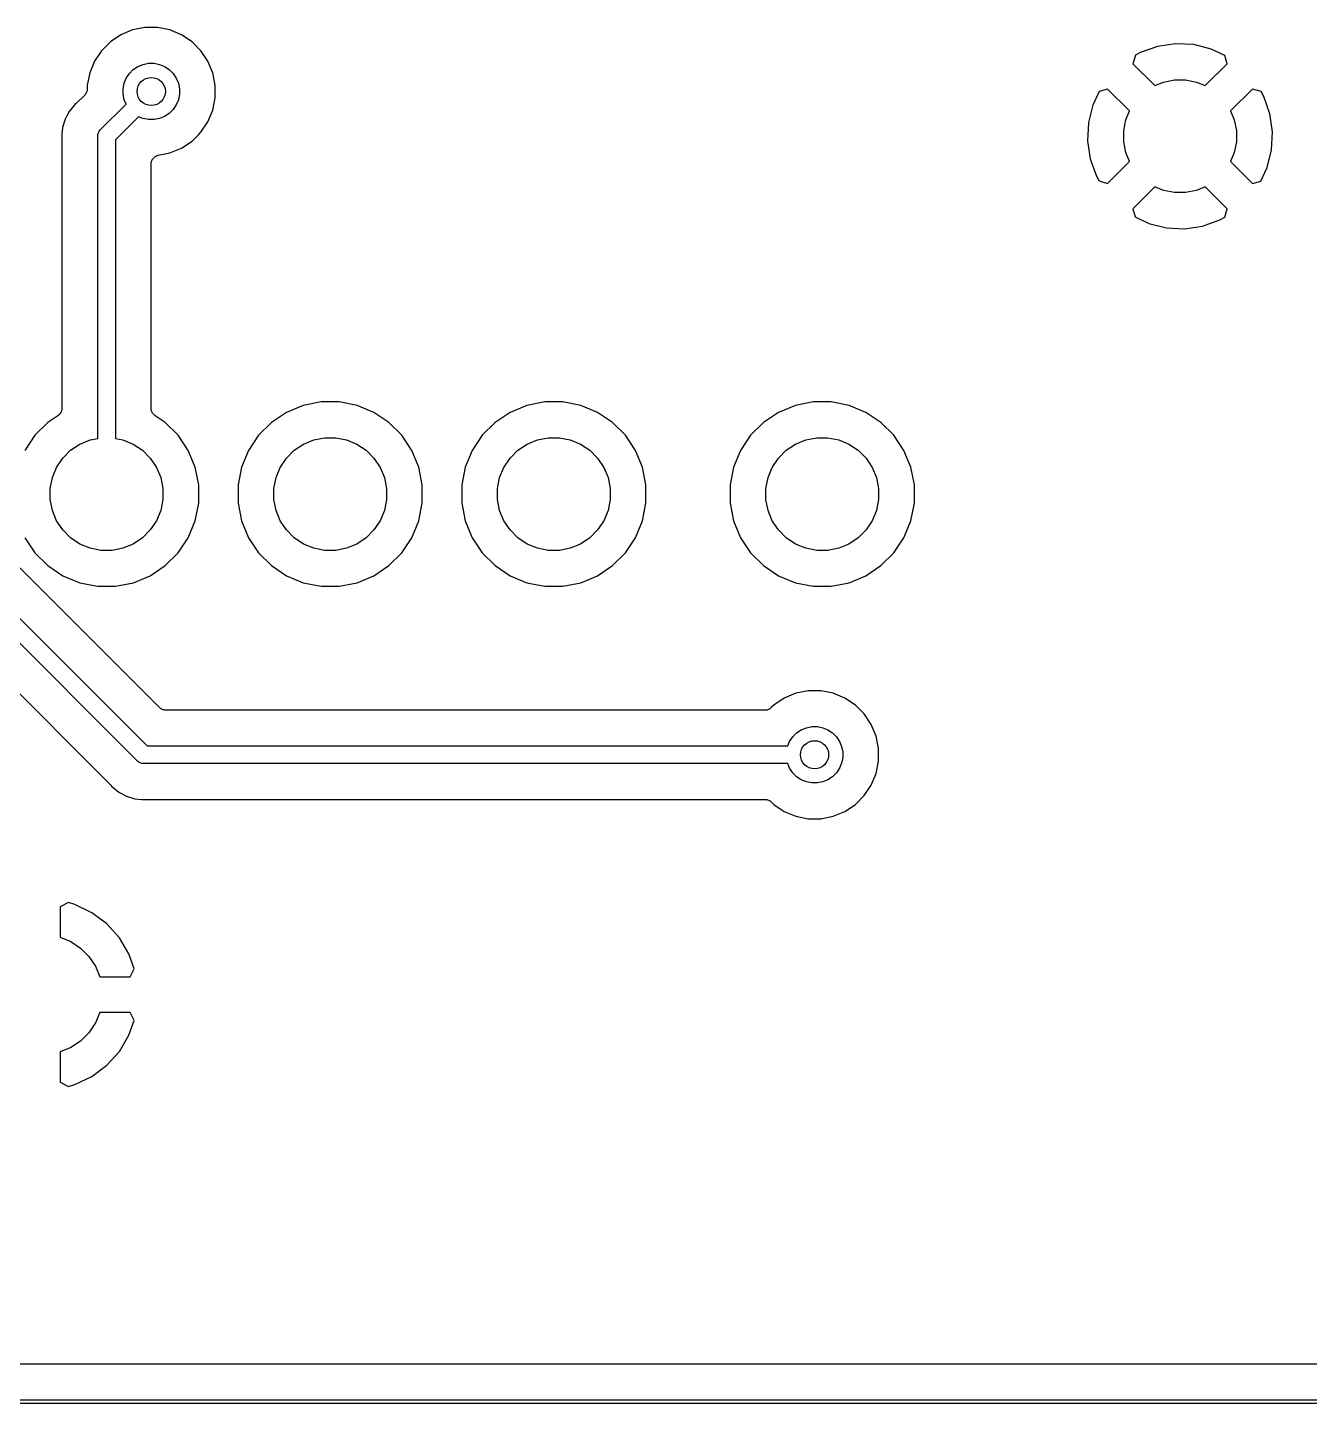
# Model space of a CAD drawing. Extents: x 20 to 116, y -135 to -20.
# Drawn here: x 81.12 to 99.32, y -135.03 to -115.49 of the extents above; entities that cross this region are included whole.
import ezdxf

# ---------------------------------------------------------------- set-up
doc = ezdxf.new("R2010")
doc.units = 0
doc.layers.add('BLACK', color=7, linetype='CONTINUOUS')

msp = doc.modelspace()

# ---------------------------------------------------------------- linework, layer by layer
at = {"layer": 'BLACK', "linetype": 'Continuous'}
for p, q in [((82.4499, -115.595), (82.3012, -115.695)), ((82.6151, -115.527), (82.4499, -115.595)), ((82.7906, -115.492), (82.6151, -115.527)), ((82.9694, -115.492), (82.7906, -115.492)), ((83.1449, -115.527), (82.9694, -115.492)), ((83.3101, -115.595), (83.1449, -115.527)), ((83.4588, -115.695), (83.3101, -115.595)), ((82.1747, -115.821), (82.0753, -115.97)), ((82.3012, -115.695), (82.1747, -115.821)), ((83.5853, -115.821), (83.4588, -115.695)), ((83.6847, -115.97), (83.5853, -115.821)), ((97.1659, -115.76), (96.9203, -115.848)), ((97.4207, -115.722), (97.1659, -115.76)), ((97.6781, -115.735), (97.4207, -115.722)), ((97.928, -115.798), (97.6781, -115.735)), ((98.1207, -115.889), (97.928, -115.798)), ((82.0753, -115.97), (82.0069, -116.135)), ((82.6905, -116.046), (82.7633, -116.015)), ((82.7633, -116.015), (82.8406, -116)), ((82.8406, -116), (82.9194, -116)), ((82.9194, -116), (82.9967, -116.015)), ((82.9967, -116.015), (83.0695, -116.046)), ((83.7348, -116.091), (83.6847, -115.97)), ((96.8503, -115.885), (96.815, -116.006)), ((96.815, -116.006), (97.1267, -116.317)), ((96.9203, -115.848), (96.8503, -115.885)), ((97.8433, -116.317), (98.155, -116.006)), ((98.155, -116.006), (98.1207, -115.889)), ((82.0069, -116.135), (81.972, -116.311)), ((82.4954, -116.283), (82.5255, -116.211)), ((82.5255, -116.211), (82.5693, -116.145)), ((82.5693, -116.145), (82.625, -116.089)), ((82.625, -116.089), (82.6905, -116.046)), ((83.0695, -116.046), (83.135, -116.089)), ((83.135, -116.089), (83.1907, -116.145)), ((83.1907, -116.145), (83.2345, -116.211)), ((83.2345, -116.211), (83.2646, -116.283)), ((83.7531, -116.135), (83.7348, -116.091)), ((83.788, -116.311), (83.7531, -116.135)), ((81.9617, -116.41), (81.9561, -116.421)), ((81.9619, -116.41), (81.9617, -116.41)), ((81.9622, -116.409), (81.9619, -116.41)), ((81.9657, -116.398), (81.9622, -116.409)), ((81.9692, -116.387), (81.9657, -116.398)), ((81.9693, -116.386), (81.9692, -116.387)), ((81.9695, -116.385), (81.9693, -116.386)), ((81.9707, -116.374), (81.9695, -116.385)), ((81.972, -116.362), (81.9707, -116.374)), ((81.972, -116.311), (81.972, -116.36)), ((81.972, -116.36), (81.972, -116.361)), ((81.972, -116.361), (81.972, -116.361)), ((81.972, -116.361), (81.972, -116.361)), ((81.972, -116.361), (81.972, -116.362)), ((82.48, -116.361), (82.4954, -116.283)), ((82.48, -116.439), (82.48, -116.361)), ((83.2646, -116.283), (83.28, -116.361)), ((83.28, -116.361), (83.28, -116.439)), ((83.788, -116.489), (83.788, -116.311)), ((96.3388, -116.399), (96.2476, -116.592)), ((96.4558, -116.365), (96.3388, -116.399)), ((96.7675, -116.677), (96.4558, -116.365)), ((97.1267, -116.317), (97.2516, -116.266)), ((97.2516, -116.266), (97.4062, -116.235)), ((97.4062, -116.235), (97.5638, -116.235)), ((97.5638, -116.235), (97.7184, -116.266)), ((97.7184, -116.266), (97.8433, -116.317)), ((98.5142, -116.365), (98.2025, -116.677)), ((98.6348, -116.4), (98.5142, -116.365)), ((98.6722, -116.47), (98.6348, -116.4)), ((81.7952, -116.585), (81.7589, -116.63)), ((81.8146, -116.569), (81.7952, -116.585)), ((81.8184, -116.566), (81.8146, -116.569)), ((81.8225, -116.562), (81.8184, -116.566)), ((81.8238, -116.561), (81.8225, -116.562)), ((81.9348, -116.45), (81.8238, -116.561)), ((81.9423, -116.441), (81.9348, -116.45)), ((81.9498, -116.432), (81.9423, -116.441)), ((81.9501, -116.431), (81.9498, -116.432)), ((81.9505, -116.431), (81.9501, -116.431)), ((81.9561, -116.421), (81.9505, -116.431)), ((82.161, -116.942), (82.5221, -116.581)), ((82.4954, -116.517), (82.48, -116.439)), ((82.5221, -116.581), (82.4954, -116.517)), ((83.2345, -116.589), (83.1907, -116.655)), ((83.2646, -116.517), (83.2345, -116.589)), ((83.28, -116.439), (83.2646, -116.517)), ((83.7531, -116.665), (83.788, -116.489)), ((96.2476, -116.592), (96.1849, -116.842)), ((98.76, -116.716), (98.6722, -116.47)), ((81.6574, -116.792), (81.6212, -116.911)), ((81.6824, -116.745), (81.6574, -116.792)), ((81.7161, -116.682), (81.6824, -116.745)), ((81.7589, -116.63), (81.7161, -116.682)), ((82.6989, -116.758), (82.37, -117.087)), ((82.7633, -116.785), (82.6989, -116.758)), ((82.8406, -116.8), (82.7633, -116.785)), ((82.9194, -116.8), (82.8406, -116.8)), ((82.9967, -116.785), (82.9194, -116.8)), ((83.0695, -116.754), (82.9967, -116.785)), ((83.135, -116.711), (83.0695, -116.754)), ((83.1907, -116.655), (83.135, -116.711)), ((83.6847, -116.83), (83.7531, -116.665)), ((96.685, -116.956), (96.7157, -116.802)), ((96.7157, -116.802), (96.7675, -116.677)), ((98.2025, -116.677), (98.2543, -116.802)), ((98.2543, -116.802), (98.285, -116.956)), ((98.7978, -116.971), (98.76, -116.716)), ((81.6212, -116.911), (81.6114, -117.01)), ((82.1218, -117.01), (82.129, -116.987)), ((82.129, -116.987), (82.1406, -116.965)), ((82.1406, -116.965), (82.1562, -116.946)), ((82.1562, -116.946), (82.161, -116.942)), ((83.5484, -117.016), (83.5853, -116.979)), ((83.5853, -116.979), (83.6847, -116.83)), ((96.1849, -116.842), (96.1722, -117.099)), ((96.685, -117.114), (96.685, -116.956)), ((98.285, -116.956), (98.285, -117.114)), ((98.7851, -117.228), (98.7978, -116.971)), ((81.6114, -117.01), (81.6089, -117.035)), ((81.6089, -117.035), (81.6114, -117.06)), ((81.6114, -117.01), (81.6114, -117.01)), ((81.6114, -117.06), (81.6115, -117.062)), ((81.6115, -117.062), (81.6115, -117.067)), ((81.6115, -117.067), (81.612, -117.072)), ((81.612, -117.072), (81.612, -120.897)), ((82.1194, -117.035), (82.12, -117.029)), ((82.12, -117.041), (82.1194, -117.035)), ((82.12, -117.029), (82.1218, -117.01)), ((82.12, -117.029), (82.12, -117.029)), ((82.12, -121.324), (82.12, -117.041)), ((82.37, -117.087), (82.37, -121.324)), ((83.3101, -117.205), (83.4588, -117.105)), ((83.4588, -117.105), (83.5484, -117.016)), ((96.1722, -117.099), (96.21, -117.354)), ((96.7157, -117.268), (96.685, -117.114)), ((98.285, -117.114), (98.2543, -117.268)), ((82.8808, -117.404), (82.8844, -117.393)), ((82.8844, -117.393), (82.8879, -117.381)), ((82.8879, -117.381), (82.8881, -117.381)), ((82.8881, -117.381), (82.8883, -117.38)), ((82.8883, -117.38), (82.894, -117.37)), ((82.894, -117.37), (82.8996, -117.359)), ((82.8996, -117.359), (82.9, -117.359)), ((82.9, -117.359), (82.9002, -117.359)), ((82.9002, -117.359), (82.9079, -117.35)), ((82.9079, -117.35), (82.9154, -117.34)), ((82.9154, -117.34), (82.9158, -117.34)), ((82.9158, -117.34), (82.9161, -117.34)), ((82.9161, -117.34), (82.9255, -117.332)), ((82.9255, -117.332), (82.9346, -117.325)), ((82.9346, -117.325), (82.9351, -117.324)), ((82.9351, -117.324), (82.9355, -117.324)), ((82.9355, -117.324), (82.946, -117.319)), ((82.946, -117.319), (82.9565, -117.313)), ((82.9565, -117.313), (82.957, -117.313)), ((82.957, -117.313), (82.9574, -117.313)), ((82.9574, -117.313), (82.9688, -117.309)), ((82.9688, -117.309), (82.9802, -117.306)), ((82.9802, -117.306), (83.1449, -117.273)), ((83.1449, -117.273), (83.3101, -117.205)), ((96.21, -117.354), (96.2978, -117.6)), ((96.4558, -117.705), (96.7675, -117.393)), ((96.7675, -117.393), (96.7157, -117.268)), ((98.2543, -117.268), (98.2025, -117.393)), ((98.2025, -117.393), (98.5142, -117.705)), ((98.7224, -117.478), (98.7851, -117.228)), ((82.878, -117.429), (82.8793, -117.417)), ((82.878, -117.43), (82.878, -117.429)), ((82.878, -117.43), (82.878, -117.43)), ((82.878, -117.43), (82.878, -117.43)), ((82.878, -120.897), (82.878, -117.43)), ((82.878, -117.43), (82.878, -117.43)), ((82.8793, -117.417), (82.8806, -117.405)), ((82.8806, -117.405), (82.8807, -117.405)), ((82.8807, -117.405), (82.8808, -117.404)), ((98.6312, -117.671), (98.7224, -117.478)), ((96.2978, -117.6), (96.3352, -117.67)), ((96.3352, -117.67), (96.4558, -117.705)), ((97.1267, -117.753), (96.815, -118.064)), ((97.2516, -117.804), (97.1267, -117.753)), ((97.8433, -117.753), (97.7184, -117.804)), ((98.155, -118.064), (97.8433, -117.753)), ((98.5142, -117.705), (98.6312, -117.671)), ((97.4062, -117.835), (97.2516, -117.804)), ((97.5638, -117.835), (97.4062, -117.835)), ((97.7184, -117.804), (97.5638, -117.835)), ((96.815, -118.064), (96.8493, -118.181)), ((98.1197, -118.185), (98.155, -118.064)), ((96.8493, -118.181), (97.042, -118.272)), ((97.042, -118.272), (97.2919, -118.335)), ((97.2919, -118.335), (97.5493, -118.348)), ((97.5493, -118.348), (97.8041, -118.31)), ((97.8041, -118.31), (98.0497, -118.222)), ((98.0497, -118.222), (98.1197, -118.185)), ((81.612, -120.899), (81.6107, -120.91)), ((81.612, -120.897), (81.612, -120.897)), ((81.612, -120.897), (81.612, -120.898)), ((81.612, -120.898), (81.612, -120.898)), ((81.612, -120.898), (81.612, -120.899)), ((82.8792, -120.909), (82.878, -120.897)), ((82.8802, -120.92), (82.8792, -120.909)), ((85.0385, -120.857), (84.8004, -120.956)), ((85.2912, -120.807), (85.0385, -120.857)), ((85.5488, -120.807), (85.2912, -120.807)), ((85.8015, -120.857), (85.5488, -120.807)), ((86.0396, -120.956), (85.8015, -120.857)), ((88.2135, -120.857), (87.9754, -120.956)), ((88.4662, -120.807), (88.2135, -120.857)), ((88.7238, -120.807), (88.4662, -120.807)), ((88.9765, -120.857), (88.7238, -120.807)), ((89.2146, -120.956), (88.9765, -120.857)), ((92.0235, -120.857), (91.7854, -120.956)), ((92.2762, -120.807), (92.0235, -120.857)), ((92.5338, -120.807), (92.2762, -120.807)), ((92.7865, -120.857), (92.5338, -120.807)), ((93.0246, -120.956), (92.7865, -120.857)), ((81.4112, -121.099), (81.229, -121.281)), ((81.5556, -121.003), (81.4112, -121.099)), ((81.5647, -120.995), (81.5556, -121.003)), ((81.5739, -120.988), (81.5647, -120.995)), ((81.5743, -120.987), (81.5739, -120.988)), ((81.5747, -120.987), (81.5743, -120.987)), ((81.5822, -120.978), (81.5747, -120.987)), ((81.5898, -120.969), (81.5822, -120.978)), ((81.5901, -120.968), (81.5898, -120.969)), ((81.5905, -120.968), (81.5901, -120.968)), ((81.596, -120.957), (81.5905, -120.968)), ((81.6017, -120.947), (81.596, -120.957)), ((81.6019, -120.946), (81.6017, -120.947)), ((81.6022, -120.946), (81.6019, -120.946)), ((81.6056, -120.935), (81.6022, -120.946)), ((81.6092, -120.923), (81.6056, -120.935)), ((81.6093, -120.923), (81.6092, -120.923)), ((81.6095, -120.922), (81.6093, -120.923)), ((81.6107, -120.91), (81.6095, -120.922)), ((82.8804, -120.921), (82.8802, -120.92)), ((82.8804, -120.922), (82.8804, -120.921)), ((82.8838, -120.933), (82.8804, -120.922)), ((82.8871, -120.944), (82.8838, -120.933)), ((82.8874, -120.945), (82.8871, -120.944)), ((82.8876, -120.945), (82.8874, -120.945)), ((82.8931, -120.956), (82.8876, -120.945)), ((82.8985, -120.966), (82.8931, -120.956)), ((82.8989, -120.967), (82.8985, -120.966)), ((82.8992, -120.967), (82.8989, -120.967)), ((82.9067, -120.976), (82.8992, -120.967)), ((82.914, -120.986), (82.9067, -120.976)), ((82.9145, -120.986), (82.914, -120.986)), ((82.9149, -120.986), (82.9145, -120.986)), ((82.9239, -120.994), (82.9149, -120.986)), ((82.933, -121.002), (82.9239, -120.994)), ((82.934, -121.002), (82.933, -121.002)), ((82.9344, -121.003), (82.934, -121.002)), ((82.934, -121.002), (82.934, -121.002)), ((82.934, -121.002), (82.934, -121.002)), ((83.0788, -121.099), (82.9344, -121.003)), ((83.261, -121.281), (83.0788, -121.099)), ((84.5862, -121.099), (84.404, -121.281)), ((84.8004, -120.956), (84.5862, -121.099)), ((86.2538, -121.099), (86.0396, -120.956)), ((86.436, -121.281), (86.2538, -121.099)), ((87.7612, -121.099), (87.579, -121.281)), ((87.9754, -120.956), (87.7612, -121.099)), ((89.4288, -121.099), (89.2146, -120.956)), ((89.611, -121.281), (89.4288, -121.099)), ((91.5712, -121.099), (91.389, -121.281)), ((91.7854, -120.956), (91.5712, -121.099)), ((93.2388, -121.099), (93.0246, -120.956)), ((93.421, -121.281), (93.2388, -121.099)), ((81.229, -121.281), (81.0859, -121.495)), ((83.4041, -121.495), (83.261, -121.281)), ((84.404, -121.281), (84.2609, -121.495)), ((86.5791, -121.495), (86.436, -121.281)), ((87.579, -121.281), (87.4359, -121.495)), ((89.7541, -121.495), (89.611, -121.281)), ((91.389, -121.281), (91.2459, -121.495)), ((93.5641, -121.495), (93.421, -121.281)), ((81.6236, -121.605), (81.735, -121.494)), ((81.735, -121.494), (81.8661, -121.406)), ((81.8661, -121.406), (82.0116, -121.346)), ((82.0116, -121.346), (82.12, -121.324)), ((82.37, -121.324), (82.4784, -121.346)), ((82.4784, -121.346), (82.6239, -121.406)), ((82.6239, -121.406), (82.755, -121.494)), ((82.755, -121.494), (82.8664, -121.605)), ((83.5027, -121.733), (83.4041, -121.495)), ((84.2609, -121.495), (84.1623, -121.733)), ((84.7986, -121.605), (84.91, -121.494)), ((84.91, -121.494), (85.0411, -121.406)), ((85.0411, -121.406), (85.1866, -121.346)), ((85.1866, -121.346), (85.3412, -121.315)), ((85.3412, -121.315), (85.4988, -121.315)), ((85.4988, -121.315), (85.6534, -121.346)), ((85.6534, -121.346), (85.7989, -121.406)), ((85.7989, -121.406), (85.93, -121.494)), ((85.93, -121.494), (86.0414, -121.605)), ((86.6777, -121.733), (86.5791, -121.495)), ((87.4359, -121.495), (87.3373, -121.733)), ((87.9736, -121.605), (88.085, -121.494)), ((88.085, -121.494), (88.2161, -121.406)), ((88.2161, -121.406), (88.3616, -121.346)), ((88.3616, -121.346), (88.5162, -121.315)), ((88.5162, -121.315), (88.6738, -121.315)), ((88.6738, -121.315), (88.8284, -121.346)), ((88.8284, -121.346), (88.9739, -121.406)), ((88.9739, -121.406), (89.105, -121.494)), ((89.105, -121.494), (89.2164, -121.605)), ((89.8527, -121.733), (89.7541, -121.495)), ((91.2459, -121.495), (91.1473, -121.733)), ((91.7836, -121.605), (91.895, -121.494)), ((91.895, -121.494), (92.0261, -121.406)), ((92.0261, -121.406), (92.1716, -121.346)), ((92.1716, -121.346), (92.3262, -121.315)), ((92.3262, -121.315), (92.4838, -121.315)), ((92.4838, -121.315), (92.6384, -121.346)), ((92.6384, -121.346), (92.7839, -121.406)), ((92.7839, -121.406), (92.915, -121.494)), ((92.915, -121.494), (93.0264, -121.605)), ((93.6627, -121.733), (93.5641, -121.495)), ((81.536, -121.736), (81.6236, -121.605)), ((82.8664, -121.605), (82.954, -121.736)), ((84.711, -121.736), (84.7986, -121.605)), ((86.0414, -121.605), (86.129, -121.736)), ((87.886, -121.736), (87.9736, -121.605)), ((89.2164, -121.605), (89.304, -121.736)), ((91.696, -121.736), (91.7836, -121.605)), ((93.0264, -121.605), (93.114, -121.736)), ((81.445, -122.036), (81.4757, -121.882)), ((81.4757, -121.882), (81.536, -121.736)), ((82.954, -121.736), (83.0143, -121.882)), ((83.0143, -121.882), (83.045, -122.036)), ((83.553, -121.986), (83.5027, -121.733)), ((84.1623, -121.733), (84.112, -121.986)), ((84.62, -122.036), (84.6507, -121.882)), ((84.6507, -121.882), (84.711, -121.736)), ((86.129, -121.736), (86.1893, -121.882)), ((86.1893, -121.882), (86.22, -122.036)), ((86.728, -121.986), (86.6777, -121.733)), ((87.3373, -121.733), (87.287, -121.986)), ((87.795, -122.036), (87.8257, -121.882)), ((87.8257, -121.882), (87.886, -121.736)), ((89.304, -121.736), (89.3643, -121.882)), ((89.3643, -121.882), (89.395, -122.036)), ((89.903, -121.986), (89.8527, -121.733)), ((91.1473, -121.733), (91.097, -121.986)), ((91.605, -122.036), (91.6357, -121.882)), ((91.6357, -121.882), (91.696, -121.736)), ((93.114, -121.736), (93.1743, -121.882)), ((93.1743, -121.882), (93.205, -122.036)), ((93.713, -121.986), (93.6627, -121.733)), ((81.445, -122.194), (81.445, -122.036)), ((83.045, -122.036), (83.045, -122.194)), ((83.553, -122.244), (83.553, -121.986)), ((84.112, -121.986), (84.112, -122.244)), ((84.62, -122.194), (84.62, -122.036)), ((86.22, -122.036), (86.22, -122.194)), ((86.728, -122.244), (86.728, -121.986)), ((87.287, -121.986), (87.287, -122.244)), ((87.795, -122.194), (87.795, -122.036)), ((89.395, -122.036), (89.395, -122.194)), ((89.903, -122.244), (89.903, -121.986)), ((91.097, -121.986), (91.097, -122.244)), ((91.605, -122.194), (91.605, -122.036)), ((93.205, -122.036), (93.205, -122.194)), ((93.713, -122.244), (93.713, -121.986)), ((81.4757, -122.348), (81.445, -122.194)), ((83.045, -122.194), (83.0143, -122.348)), ((83.5027, -122.497), (83.553, -122.244)), ((84.112, -122.244), (84.1623, -122.497)), ((84.6507, -122.348), (84.62, -122.194)), ((86.22, -122.194), (86.1893, -122.348)), ((86.6777, -122.497), (86.728, -122.244)), ((87.287, -122.244), (87.3373, -122.497)), ((87.8257, -122.348), (87.795, -122.194)), ((89.395, -122.194), (89.3643, -122.348)), ((89.8527, -122.497), (89.903, -122.244)), ((91.097, -122.244), (91.1473, -122.497)), ((91.6357, -122.348), (91.605, -122.194)), ((93.205, -122.194), (93.1743, -122.348)), ((93.6627, -122.497), (93.713, -122.244)), ((81.536, -122.494), (81.4757, -122.348)), ((83.0143, -122.348), (82.954, -122.494)), ((84.711, -122.494), (84.6507, -122.348)), ((86.1893, -122.348), (86.129, -122.494)), ((87.886, -122.494), (87.8257, -122.348)), ((89.3643, -122.348), (89.304, -122.494)), ((91.696, -122.494), (91.6357, -122.348)), ((93.1743, -122.348), (93.114, -122.494)), ((79.7176, -122.586), (82.823, -125.691)), ((82.9962, -125.146), (80.3789, -122.529)), ((81.6236, -122.625), (81.536, -122.494)), ((81.735, -122.736), (81.6236, -122.625)), ((82.8664, -122.625), (82.755, -122.736)), ((82.954, -122.494), (82.8664, -122.625)), ((83.4041, -122.735), (83.5027, -122.497)), ((84.1623, -122.497), (84.2609, -122.735)), ((84.7986, -122.625), (84.711, -122.494)), ((84.91, -122.736), (84.7986, -122.625)), ((86.0414, -122.625), (85.93, -122.736)), ((86.129, -122.494), (86.0414, -122.625)), ((86.5791, -122.735), (86.6777, -122.497)), ((87.3373, -122.497), (87.4359, -122.735)), ((87.9736, -122.625), (87.886, -122.494)), ((88.085, -122.736), (87.9736, -122.625)), ((89.2164, -122.625), (89.105, -122.736)), ((89.304, -122.494), (89.2164, -122.625)), ((89.7541, -122.735), (89.8527, -122.497)), ((91.1473, -122.497), (91.2459, -122.735)), ((91.7836, -122.625), (91.696, -122.494)), ((91.895, -122.736), (91.7836, -122.625)), ((93.0264, -122.625), (92.915, -122.736)), ((93.114, -122.494), (93.0264, -122.625)), ((93.5641, -122.735), (93.6627, -122.497)), ((82.6785, -125.9), (79.5408, -122.763)), ((81.0859, -122.735), (81.229, -122.949)), ((81.8661, -122.824), (81.735, -122.736)), ((82.0116, -122.884), (81.8661, -122.824)), ((82.6239, -122.824), (82.4784, -122.884)), ((82.755, -122.736), (82.6239, -122.824)), ((83.261, -122.949), (83.4041, -122.735)), ((84.2609, -122.735), (84.404, -122.949)), ((85.0411, -122.824), (84.91, -122.736)), ((85.1866, -122.884), (85.0411, -122.824)), ((85.7989, -122.824), (85.6534, -122.884)), ((85.93, -122.736), (85.7989, -122.824)), ((86.436, -122.949), (86.5791, -122.735)), ((87.4359, -122.735), (87.579, -122.949)), ((88.2161, -122.824), (88.085, -122.736)), ((88.3616, -122.884), (88.2161, -122.824)), ((88.9739, -122.824), (88.8284, -122.884)), ((89.105, -122.736), (88.9739, -122.824)), ((89.611, -122.949), (89.7541, -122.735)), ((91.2459, -122.735), (91.389, -122.949)), ((92.0261, -122.824), (91.895, -122.736)), ((92.1716, -122.884), (92.0261, -122.824)), ((92.7839, -122.824), (92.6384, -122.884)), ((92.915, -122.736), (92.7839, -122.824)), ((93.421, -122.949), (93.5641, -122.735)), ((81.229, -122.949), (81.4112, -123.131)), ((82.1662, -122.915), (82.0116, -122.884)), ((82.3238, -122.915), (82.1662, -122.915)), ((82.4784, -122.884), (82.3238, -122.915)), ((83.0788, -123.131), (83.261, -122.949)), ((84.404, -122.949), (84.5862, -123.131)), ((85.3412, -122.915), (85.1866, -122.884)), ((85.4988, -122.915), (85.3412, -122.915)), ((85.6534, -122.884), (85.4988, -122.915)), ((86.2538, -123.131), (86.436, -122.949)), ((87.579, -122.949), (87.7612, -123.131)), ((88.5162, -122.915), (88.3616, -122.884)), ((88.6738, -122.915), (88.5162, -122.915)), ((88.8284, -122.884), (88.6738, -122.915)), ((89.4288, -123.131), (89.611, -122.949)), ((91.389, -122.949), (91.5712, -123.131)), ((92.3262, -122.915), (92.1716, -122.884)), ((92.4838, -122.915), (92.3262, -122.915)), ((92.6384, -122.884), (92.4838, -122.915)), ((93.2388, -123.131), (93.421, -122.949)), ((81.4112, -123.131), (81.6254, -123.274)), ((82.8646, -123.274), (83.0788, -123.131)), ((84.5862, -123.131), (84.8004, -123.274)), ((86.0396, -123.274), (86.2538, -123.131)), ((87.7612, -123.131), (87.9754, -123.274)), ((89.2146, -123.274), (89.4288, -123.131)), ((91.5712, -123.131), (91.7854, -123.274)), ((93.0246, -123.274), (93.2388, -123.131)), ((79.4837, -123.424), (82.2973, -126.237)), ((81.6254, -123.274), (81.8635, -123.373)), ((81.8635, -123.373), (82.1162, -123.423)), ((82.1162, -123.423), (82.3738, -123.423)), ((82.3738, -123.423), (82.6265, -123.373)), ((82.6265, -123.373), (82.8646, -123.274)), ((84.8004, -123.274), (85.0385, -123.373)), ((85.0385, -123.373), (85.2912, -123.423)), ((85.2912, -123.423), (85.5488, -123.423)), ((85.5488, -123.423), (85.8015, -123.373)), ((85.8015, -123.373), (86.0396, -123.274)), ((87.9754, -123.274), (88.2135, -123.373)), ((88.2135, -123.373), (88.4662, -123.423)), ((88.4662, -123.423), (88.7238, -123.423)), ((88.7238, -123.423), (88.9765, -123.373)), ((88.9765, -123.373), (89.2146, -123.274)), ((91.7854, -123.274), (92.0235, -123.373)), ((92.0235, -123.373), (92.2762, -123.423)), ((92.2762, -123.423), (92.5338, -123.423)), ((92.5338, -123.423), (92.7865, -123.373)), ((92.7865, -123.373), (93.0246, -123.274)), ((92.0314, -124.943), (91.8661, -125.012)), ((92.2068, -124.908), (92.0314, -124.943)), ((92.3857, -124.908), (92.2068, -124.908)), ((92.5611, -124.943), (92.3857, -124.908)), ((92.7263, -125.012), (92.5611, -124.943)), ((83.0053, -125.154), (82.9962, -125.146)), ((83.0143, -125.161), (83.0053, -125.154)), ((83.0149, -125.161), (83.0143, -125.161)), ((83.0154, -125.162), (83.0149, -125.161)), ((83.0257, -125.167), (83.0154, -125.162)), ((83.036, -125.173), (83.0257, -125.167)), ((83.0367, -125.173), (83.036, -125.173)), ((83.0372, -125.173), (83.0367, -125.173)), ((83.0485, -125.177), (83.0372, -125.173)), ((83.0596, -125.18), (83.0485, -125.177)), ((83.0603, -125.181), (83.0596, -125.18)), ((83.0609, -125.181), (83.0603, -125.181)), ((83.0726, -125.182), (83.0609, -125.181)), ((83.0843, -125.183), (83.0726, -125.182)), ((83.0856, -125.183), (83.0843, -125.183)), ((83.0861, -125.183), (83.0856, -125.183)), ((83.0856, -125.183), (83.0856, -125.183)), ((83.0856, -125.183), (83.0856, -125.183)), ((91.5925, -125.183), (83.0861, -125.183)), ((91.6042, -125.182), (91.5925, -125.183)), ((91.6159, -125.181), (91.6042, -125.182)), ((91.6165, -125.181), (91.6159, -125.181)), ((91.6172, -125.181), (91.6165, -125.181)), ((91.6284, -125.177), (91.6172, -125.181)), ((91.6397, -125.174), (91.6284, -125.177)), ((91.6403, -125.174), (91.6397, -125.174)), ((91.6409, -125.174), (91.6403, -125.174)), ((91.6513, -125.168), (91.6409, -125.174)), ((91.6617, -125.163), (91.6513, -125.168)), ((91.6622, -125.162), (91.6617, -125.163)), ((91.6628, -125.162), (91.6622, -125.162)), ((91.6719, -125.155), (91.6628, -125.162)), ((91.6811, -125.147), (91.6719, -125.155)), ((91.682, -125.146), (91.6811, -125.147)), ((91.6823, -125.146), (91.682, -125.146)), ((91.682, -125.146), (91.682, -125.146)), ((91.682, -125.146), (91.682, -125.146)), ((91.7174, -125.111), (91.6823, -125.146)), ((91.8661, -125.012), (91.7174, -125.111)), ((92.8751, -125.111), (92.7263, -125.012)), ((93.0015, -125.237), (92.8751, -125.111)), ((93.1009, -125.386), (93.0015, -125.237)), ((93.1694, -125.551), (93.1009, -125.386)), ((91.9418, -125.627), (91.9855, -125.561)), ((91.9855, -125.561), (92.0413, -125.506)), ((92.0413, -125.506), (92.1068, -125.462)), ((92.1068, -125.462), (92.1796, -125.432)), ((92.1796, -125.432), (92.2569, -125.416)), ((92.2569, -125.416), (92.3356, -125.416)), ((92.3356, -125.416), (92.4129, -125.432)), ((92.4129, -125.432), (92.4857, -125.462)), ((92.4857, -125.462), (92.5512, -125.506)), ((92.5512, -125.506), (92.6069, -125.561)), ((92.6069, -125.561), (92.6507, -125.627)), ((93.2043, -125.727), (93.1694, -125.551)), ((82.823, -125.691), (91.9151, -125.691)), ((91.9151, -125.691), (91.9418, -125.627)), ((92.6507, -125.627), (92.6809, -125.7)), ((92.6809, -125.7), (92.6962, -125.777)), ((92.6962, -125.777), (92.6962, -125.856)), ((93.2043, -125.906), (93.2043, -125.727)), ((82.6824, -125.905), (82.6785, -125.9)), ((82.6872, -125.909), (82.6824, -125.905)), ((82.7015, -125.921), (82.6872, -125.909)), ((82.7232, -125.932), (82.7015, -125.921)), ((82.7467, -125.939), (82.7232, -125.932)), ((82.7651, -125.941), (82.7467, -125.939)), ((82.7712, -125.942), (82.7651, -125.941)), ((82.7651, -125.941), (82.7651, -125.941)), ((82.7774, -125.941), (82.7712, -125.942)), ((91.9151, -125.941), (82.7774, -125.941)), ((91.9418, -126.006), (91.9151, -125.941)), ((92.6809, -125.933), (92.6507, -126.006)), ((92.6962, -125.856), (92.6809, -125.933)), ((93.1694, -126.081), (93.2043, -125.906)), ((91.9855, -126.071), (91.9418, -126.006)), ((92.0413, -126.127), (91.9855, -126.071)), ((92.1068, -126.171), (92.0413, -126.127)), ((92.1796, -126.201), (92.1068, -126.171)), ((92.4857, -126.171), (92.4129, -126.201)), ((92.5512, -126.127), (92.4857, -126.171)), ((92.6069, -126.071), (92.5512, -126.127)), ((92.6507, -126.006), (92.6069, -126.071)), ((93.1009, -126.246), (93.1694, -126.081)), ((82.2973, -126.237), (82.2985, -126.239)), ((82.2985, -126.239), (82.3018, -126.243)), ((82.3018, -126.243), (82.3056, -126.247)), ((82.3056, -126.247), (82.3215, -126.266)), ((82.3215, -126.266), (82.3408, -126.282)), ((82.3408, -126.282), (82.4179, -126.345)), ((82.4179, -126.345), (82.5278, -126.404)), ((92.2569, -126.216), (92.1796, -126.201)), ((92.3356, -126.216), (92.2569, -126.216)), ((92.4129, -126.201), (92.3356, -126.216)), ((93.0015, -126.395), (93.1009, -126.246)), ((82.5278, -126.404), (82.6472, -126.44)), ((82.6472, -126.44), (82.7464, -126.45)), ((82.7464, -126.45), (82.7464, -126.45)), ((82.7464, -126.45), (82.7712, -126.452)), ((82.7712, -126.452), (82.7961, -126.45)), ((82.7961, -126.45), (82.7979, -126.45)), ((82.7979, -126.45), (82.8032, -126.45)), ((82.8032, -126.45), (82.8086, -126.449)), ((82.8086, -126.449), (91.5925, -126.449)), ((91.5925, -126.449), (91.593, -126.449)), ((91.593, -126.449), (91.593, -126.449)), ((91.593, -126.449), (91.593, -126.449)), ((91.593, -126.449), (91.5943, -126.449)), ((91.5943, -126.449), (91.606, -126.451)), ((91.606, -126.451), (91.6176, -126.452)), ((91.6176, -126.452), (91.6183, -126.452)), ((91.6183, -126.452), (91.6189, -126.452)), ((91.6189, -126.452), (91.6302, -126.456)), ((91.6302, -126.456), (91.6413, -126.459)), ((91.6413, -126.459), (91.6419, -126.459)), ((91.6419, -126.459), (91.6426, -126.46)), ((91.6426, -126.46), (91.6529, -126.465)), ((91.6529, -126.465), (91.6632, -126.471)), ((91.6632, -126.471), (91.6637, -126.471)), ((91.6637, -126.471), (91.6643, -126.471)), ((91.6643, -126.471), (91.6733, -126.479)), ((91.6733, -126.479), (91.6823, -126.486)), ((91.6823, -126.486), (91.7174, -126.522)), ((91.7174, -126.522), (91.8661, -126.621)), ((92.7263, -126.621), (92.8751, -126.522)), ((92.8751, -126.522), (93.0015, -126.395)), ((91.8661, -126.621), (92.0314, -126.689)), ((92.0314, -126.689), (92.2068, -126.724)), ((92.2068, -126.724), (92.3857, -126.724)), ((92.3857, -126.724), (92.5611, -126.689)), ((92.5611, -126.689), (92.7263, -126.621)), ((81.705, -127.915), (81.589, -127.976)), ((81.7931, -127.942), (81.705, -127.915)), ((81.589, -127.976), (81.589, -128.405)), ((82.036, -128.058), (81.7931, -127.942)), ((82.2493, -128.217), (82.036, -128.058)), ((82.4275, -128.414), (82.2493, -128.217)), ((81.589, -128.405), (81.7376, -128.467)), ((81.7376, -128.467), (81.8768, -128.56)), ((82.5636, -128.643), (82.4275, -128.414)), ((81.8768, -128.56), (81.9952, -128.678)), ((81.9952, -128.678), (82.0883, -128.817)), ((82.6382, -128.853), (82.5636, -128.643)), ((82.0883, -128.817), (82.1498, -128.966)), ((82.579, -128.966), (82.6382, -128.853)), ((82.1498, -128.966), (82.579, -128.966)), ((82.1498, -129.474), (82.0883, -129.623)), ((82.579, -129.474), (82.1498, -129.474)), ((82.6382, -129.587), (82.579, -129.474)), ((82.0883, -129.623), (81.9952, -129.762)), ((82.5636, -129.797), (82.6382, -129.587)), ((81.8768, -129.88), (81.7376, -129.973)), ((81.9952, -129.762), (81.8768, -129.88)), ((82.4275, -130.026), (82.5636, -129.797)), ((81.7376, -129.973), (81.589, -130.035)), ((81.589, -130.035), (81.589, -130.464)), ((82.2493, -130.223), (82.4275, -130.026)), ((82.036, -130.382), (82.2493, -130.223)), ((81.589, -130.464), (81.705, -130.525)), ((81.7931, -130.498), (82.036, -130.382)), ((81.705, -130.525), (81.7931, -130.498)), ((115.226, -134.467), (20.66, -134.467)), ((115.884, -135.025), (20.0012, -135.025)), ((20.025, -134.975), (115.86, -134.975))]:
    msp.add_line(p, q, dxfattribs=at)
at = {"layer": 'BLACK'}
for centre in [(82.88, -116.4), (92.2963, -125.816)]:
    msp.add_circle(centre, 0.2, dxfattribs=at)

doc.saveas('drawing.dxf')
